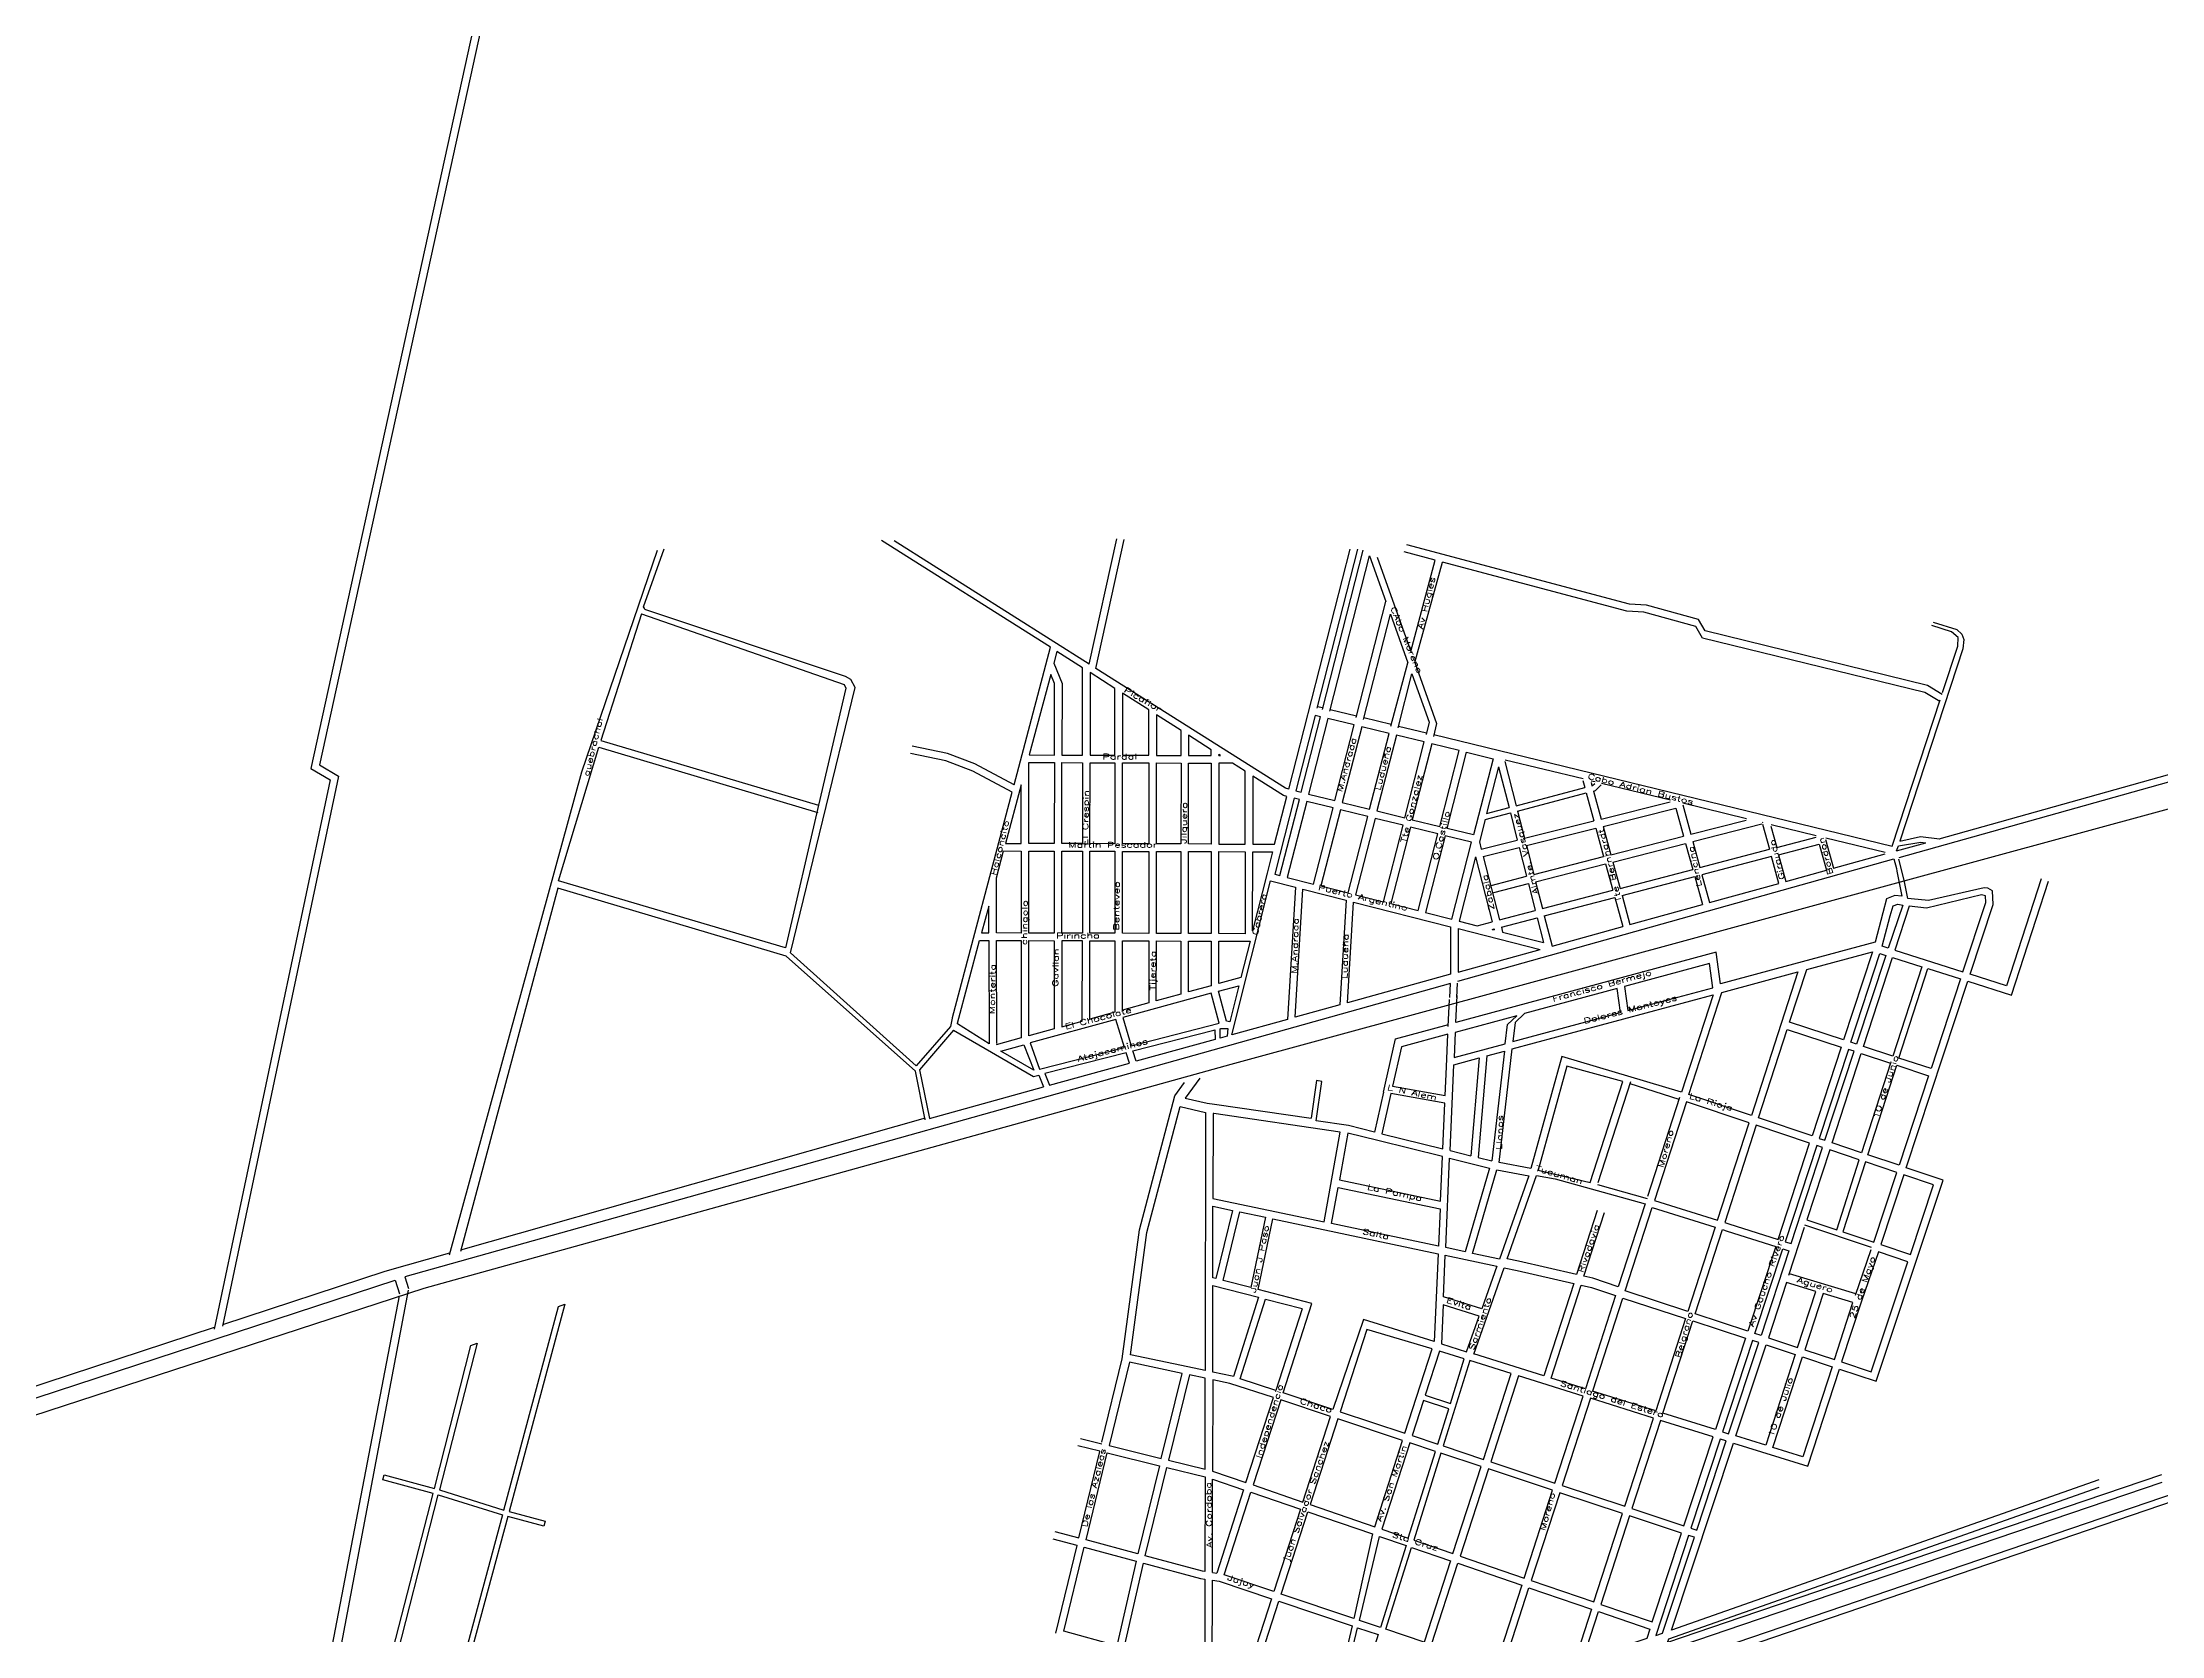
# Model space of a CAD drawing. Header units: millimetres. Extents: x 4375152 to 4409667, y 6523746 to 6549185.
# Drawn here: x 4396850 to 4400753, y 6528604 to 6531539 of the extents above; entities that cross this region are included whole.
import ezdxf

# ---------------------------------------------------------------- set-up
doc = ezdxf.new("R2010")
doc.units = ezdxf.units.MM
for name, color, linetype in [('FERROCARRIL', 252, 'VÍAS'), ('LINEA CALLE', 252, 'Continuous'), ('NOMBRE CALLE', 252, 'Continuous')]:
    doc.layers.add(name, color=color, linetype=linetype)
doc.styles.add('ROMANS', font='romans')
doc.linetypes.add('VÍAS', pattern='A,3.81,[130,ltypeshp.shx,S=6.35,R=0,X=0,Y=0],3.81', length=7.62)

msp = doc.modelspace()

# ---------------------------------------------------------------- linework, layer by layer
at = {"layer": 'FERROCARRIL', "ltscale": 0.3, "transparency": 33554687, "flags": 128}
msp.add_lwpolyline([(4387479, 6528897.9, 0.009146), (4387402.8, 6528828.8, 0.045709), (4387299.1, 6528721, -0.036446), (4387185.3, 6528607.2, 0.098613), (4387081.2, 6528475.9, 0.130012), (4387009.9, 6528231.3), (4387030.1, 6527611, -0.04513), (4386961.8, 6527349.3), (4386871.1, 6527078.7, 0.126941), (4386859.2, 6526954.6, 0.269401), (4387221.5, 6526613), (4387587.4, 6526516), (4387885.7, 6526416.7), (4388082, 6526358.1), (4388157, 6526347), (4388307.4, 6526335.1), (4388443.3, 6526330), (4388537.8, 6526335.2), (4388690.7, 6526369.1), (4389024.8, 6526489.8), (4389718.2, 6526770.3), (4389975.6, 6526871.1), (4390400.1, 6527038.5), (4390697.8, 6527150.7), (4390885.1, 6527214.4), (4391181.5, 6527305.1), (4391647.1, 6527446.2), (4392150.3, 6527596.1), (4392581.3, 6527727.4), (4392832.6, 6527802.7), (4393052.9, 6527869.5), (4393289, 6527938), (4393509.8, 6528005.7), (4393757.4, 6528076.3), (4395794.3, 6528670.4), (4397552.7, 6529244.2), (4399039.3, 6529656.5), (4399039.3, 6529656.5), (4399039.3, 6529656.5), (4399039.3, 6529656.5), (4401970.7, 6530455.5), (4401970.7, 6530455.5), (4401970.7, 6530455.5), (4401970.7, 6530455.5), (4401970.7, 6530455.5), (4401970.7, 6530455.5), (4401970.7, 6530455.5), (4401970.7, 6530455.5), (4401970.7, 6530455.5), (4401970.7, 6530455.5), (4401970.7, 6530455.5), (4401970.7, 6530455.5), (4401970.7, 6530455.5), (4401970.7, 6530455.5), (4401970.7, 6530455.5), (4401970.7, 6530455.5), (4401970.7, 6530455.5), (4401970.7, 6530455.5), (4405297.9, 6531420.1), (4405297.9, 6531420.1), (4405297.9, 6531420.1), (4408284.8, 6532272.7)], format="xyb", dxfattribs=at)
at = {"layer": 'LINEA CALLE', "transparency": 33554687}
for p, q in [((4400269.4, 6530037.4), (4405216.8, 6531425.9)), ((4400365.8, 6530452.8), (4400329.2, 6530464.7)), ((4400377.8, 6530442.7), (4400365.8, 6530452.8)), ((4400377.2, 6530426.3), (4400377.8, 6530442.7)), ((4400349.2, 6530341), (4400377.2, 6530426.3)), ((4400256.4, 6530058.3), (4400344.9, 6530327.9)), ((4399197.9, 6530315.6), (4399207.5, 6530313.2)), ((4399221.1, 6530309.9), (4399269.8, 6530298.1)), ((4399283.3, 6530294.8), (4399333.6, 6530282.6)), ((4399347.2, 6530279.3), (4399398.5, 6530266.8)), ((4399412.1, 6530263.5), (4400256.4, 6530058.3)), ((4399543.5, 6530217.2), (4399687, 6530182.4)), ((4399702.2, 6530178.7), (4399709.2, 6530177)), ((4399721.2, 6530174.1), (4399847.9, 6530143.3)), ((4399871.1, 6530137.6), (4399987.8, 6530109.2)), ((4400016.7, 6530102.2), (4400018.3, 6530101.8)), ((4400033.4, 6530098.2), (4400116.6, 6530077.9)), ((4400134.3, 6530073.7), (4400243.7, 6530047.1)), ((4399456.4, 6529809.2), (4400259.2, 6530034.5)), ((4400259.2, 6530034.5), (4400264.1, 6530016.9)), ((4400264.1, 6530016.9), (4400265.1, 6530011.9)), ((4400265.1, 6530011.9), (4400274, 6529965.9)), ((4400261.5, 6529967.1), (4400245.9, 6529960.9)), ((4400274, 6529965.9), (4400261.5, 6529967.1)), ((4400239.4, 6529935.2), (4400225, 6529881.3)), ((4400245.9, 6529960.9), (4400239.4, 6529935.2)), ((4399932, 6529863), (4399453, 6529733.1)), ((4399940.1, 6529804.4), (4399932, 6529863.1)), ((4400225, 6529881.3), (4399940.1, 6529804.4)), ((4399442.8, 6529805.4), (4397517.3, 6529265)), ((4399441.6, 6529779.1), (4399442.8, 6529805.4)), ((4399453, 6529733.1), (4399455.2, 6529782.8)), ((4399323.2, 6529621.8), (4399341.8, 6529702.9)), ((4399341.8, 6529702.9), (4399439.4, 6529729.4)), ((4398935, 6529598.5), (4398952.8, 6529622.7)), ((4398981.5, 6529630.8), (4398954.4, 6529594)), ((4399319.6, 6529604.9), (4399323.2, 6529621.8)), ((4399774.4, 6529624), (4399714.1, 6529438)), ((4398870, 6529351.5), (4398935, 6529598.5)), ((4398954.4, 6529594), (4398994.6, 6529584.9)), ((4398994.6, 6529584.9), (4399008.4, 6529582.9)), ((4399008.4, 6529582.9), (4399186.1, 6529556.9)), ((4399864.6, 6529594.9), (4399805.5, 6529412.5)), ((4397620.3, 6529314.7), (4398476, 6529557.6)), ((4399547.1, 6529298.1), (4399601.4, 6529451.7)), ((4399601.4, 6529451.7), (4399635.5, 6529445.3)), ((4399635.5, 6529445.3), (4399724.1, 6529420.9)), ((4399724.1, 6529420.9), (4399801.2, 6529399.4)), ((4399713.2, 6529387.2), (4399674.9, 6529269)), ((4399688.6, 6529265.9), (4399726.7, 6529383.5)), ((4399801.2, 6529399.4), (4399751.7, 6529246.6)), ((4398838.5, 6529113.6), (4398870, 6529351.5)), ((4400218.4, 6529318.6), (4400095.4, 6529359.8)), ((4397481.2, 6529275.2), (4397599.9, 6529308.9)), ((4397181.9, 6529177), (4397481.2, 6529275.2)), ((4397517.3, 6529265), (4397523.9, 6529243.3)), ((4399567.9, 6529293.7), (4399547.1, 6529298.1)), ((4399674.9, 6529269), (4399567.9, 6529293.7)), ((4399704.8, 6529262.1), (4399688.6, 6529265.9)), ((4400066.5, 6529271), (4400189.1, 6529234.2)), ((4396256.4, 6528851.3), (4397499.4, 6529258.8)), ((4397499.4, 6529258.8), (4397507.2, 6529233.3)), ((4399751.7, 6529246.6), (4399704.8, 6529262.1)), ((4396260.8, 6528874.9), (4397166.5, 6529172)), ((4398801.1, 6528960.6), (4398838.5, 6529113.6)), ((4399979.2, 6528623.6), (4400753.7, 6528886.8)), ((4399768.4, 6528509.3), (4400776, 6528852.7)), ((4399774.3, 6528524.9), (4400782, 6528868.2)), ((4399815.8, 6528568.1), (4399979.2, 6528623.6))]:
    msp.add_line(p, q, dxfattribs=at)
for points in [[(4400343.1, 6530071.4), (4404390, 6531206), (4404937.2, 6533697.9), (4405099.6, 6534642.8), (4405105.5, 6534687.4), (4405101, 6534904.6), (4405104.7, 6535008.1), (4405108.7, 6535093.6), (4405100.2, 6535268.5)], [(4397599.5, 6529305.6), (4397843, 6530195), (4397982.4, 6530603.2)], [(4397959.2, 6530494.9), (4397956.9, 6530498.9), (4397995, 6530605.9)], [(4398706.2, 6530424.5), (4398395.3, 6530621.2)], [(4398777.3, 6530393.5), (4398418.5, 6530620.5)], [(4398777.3, 6530393.5), (4398828.3, 6530623.9)], [(4398789.8, 6530385.6), (4398842.2, 6530622.6)], [(4399144.9, 6530163.2), (4399257.9, 6530605)], [(4399197.4, 6530312.2), (4399272.4, 6530605)], [(4399207.1, 6530309.9), (4399282.1, 6530603.1)], [(4399220.6, 6530306.6), (4399293.9, 6530592.7)], [(4399293.9, 6530592.7), (4399324, 6530508.6)], [(4399414.7, 6530584.9), (4399357.7, 6530600.1)], [(4400348.7, 6530337.6), (4400321.6, 6530353.9), (4399911.9, 6530454.5), (4399899.5, 6530475.6), (4399804.2, 6530502.1), (4399772.4, 6530503.8), (4399362.7, 6530613.2)], [(4399307.8, 6530590.5), (4399369.8, 6530416.9)], [(4399369.8, 6530416.9), (4399414.7, 6530584.9)], [(4399377.1, 6530396.6), (4399428.2, 6530581.3)], [(4400344.4, 6530324.5), (4400316.6, 6530340.8), (4399906.9, 6530441.4), (4399894.6, 6530462.5), (4399799.2, 6530489), (4399767.4, 6530490.8), (4399428.2, 6530581.3)], [(4397953.3, 6530486.2), (4398326.3, 6530356), (4398329.6, 6530349.2), (4398279.1, 6530133.8), (4398218.3, 6529870.7), (4397800.4, 6529994.1), (4397874.4, 6530240.3), (4398277.8, 6530120.3)], [(4397953.3, 6530486.2), (4397878.1, 6530252.5), (4398279.1, 6530133.8)], [(4398525.8, 6529744.3), (4398522, 6529726.1), (4398459.1, 6529653.3), (4398227.3, 6529861.8), (4398346.5, 6530350.4), (4398338.6, 6530365), (4398328.5, 6530370.6), (4397958.9, 6530494)], [(4399269.3, 6530294.8), (4399324, 6530508.6)], [(4399282.9, 6530291.5), (4399332.4, 6530485.1)], [(4399332.4, 6530485.1), (4399364.3, 6530396)], [(4400331.9, 6530470.9), (4400375.4, 6530457), (4400384.9, 6530448.8), (4400388.1, 6530438.7), (4400386.2, 6530421.7), (4400270.6, 6530067.5), (4400308.6, 6530075.6), (4400343.3, 6530071.4)], [(4398639.1, 6530171.2), (4398706.2, 6530424.5)], [(4399333.1, 6530279.3), (4399364.3, 6530396)], [(4399377.1, 6530396.6), (4399417.3, 6530284.1), (4399411.6, 6530260.2)], [(4398779.1, 6530225.7), (4398824.9, 6530225.6), (4398825, 6530348.6), (4398779.2, 6530377.7), (4398779.1, 6530225.7)], [(4399138.8, 6530164.7), (4398789.8, 6530385.6)], [(4399346.7, 6530276), (4399371.7, 6530375.2)], [(4399371.7, 6530375.2), (4399403.5, 6530286.3), (4399398.1, 6530263.5)], [(4398887.4, 6530225.4), (4398887.4, 6530308.9), (4398839, 6530339.7), (4398838.9, 6530225.5), (4398887.4, 6530225.4)], [(4398946.7, 6530225.2), (4398946.7, 6530271.2), (4398901.4, 6530300), (4398901.4, 6530225.3), (4398946.7, 6530225.2)], [(4399217.2, 6530293.1), (4399181.6, 6530154.1), (4399230.2, 6530142.1), (4399265.8, 6530281.3), (4399217.2, 6530293.1)], [(4398639.1, 6530171.2), (4398566.7, 6530209.7), (4398516.8, 6530228.8), (4398451.7, 6530242.2)], [(4398635.5, 6530157.7), (4398563.3, 6530196.1), (4398513.4, 6530215.2), (4398448.3, 6530228.6)], [(4398666.5, 6530212.1), (4398713.4, 6530212), (4398713.3, 6530062.9), (4398666.5, 6530063), (4398666.5, 6530212.1)], [(4399016.4, 6530225), (4399016.4, 6530226.8)], [(4399019.4, 6530225), (4399016.4, 6530226.8)], [(4399016.4, 6530225), (4399019.4, 6530225)], [(4399531.5, 6530204.1), (4399509.5, 6530118.3)], [(4399531.5, 6530204.1), (4399550.7, 6530129.1)], [(4399543.1, 6530213.9), (4399563.8, 6530132.6)], [(4398652.5, 6530171.2), (4398623.6, 6530063.2), (4398652.5, 6530063.1), (4398652.5, 6530171.2)], [(4399144.9, 6530163.2), (4399138.8, 6530164.7)], [(4399563.8, 6530132.6), (4399690.2, 6530165.9)], [(4399686.6, 6530179), (4399690.2, 6530165.9)], [(4399701.7, 6530175.3), (4399703.3, 6530169.3)], [(4399703.3, 6530169.3), (4399704.6, 6530169.7), (4399708.8, 6530173.6)], [(4399706, 6530159.5), (4399710.1, 6530160.6), (4399720.7, 6530170.8)], [(4398525.5, 6529742.3), (4398635.5, 6530157.7)], [(4399204.4, 6529984.9), (4399254.5, 6529972.1), (4399290.5, 6530112.7), (4399240.3, 6530125.1), (4399204.4, 6529984.9)], [(4399509.5, 6530118.3), (4399550.7, 6530129.1)], [(4399566.3, 6530122.8), (4399692.9, 6530156.1)], [(4399566.3, 6530122.8), (4399579.1, 6530072.6)], [(4399692.9, 6530156.1), (4399706.9, 6530104.7)], [(4399706, 6530159.5), (4399720.2, 6530108)], [(4399720.2, 6530108), (4399847.4, 6530139.9)], [(4399723.9, 6530094.5), (4399858.2, 6530128.2)], [(4399858.2, 6530128.2), (4399872.3, 6530076.5)], [(4399870.6, 6530134.3), (4399885.5, 6530079.9)], [(4399506.6, 6530107), (4399496.2, 6530066.3)], [(4399506.6, 6530107), (4399553.2, 6530119.3)], [(4399553.2, 6530119.3), (4399565.9, 6530069.3)], [(4399579.1, 6530072.6), (4399706.9, 6530104.7)], [(4399582.6, 6530059.1), (4399710.7, 6530091.2)], [(4399710.7, 6530091.2), (4399725, 6530038.9)], [(4399723.9, 6530094.5), (4399738.2, 6530042.3)], [(4399885.5, 6530079.9), (4399987.3, 6530105.9)], [(4399889.2, 6530066.5), (4400016.2, 6530098.9)], [(4400017.8, 6530098.5), (4400030.5, 6530052.3)], [(4400033, 6530094.8), (4400043.7, 6530055.7)], [(4398606.6, 6529999.6), (4398619.9, 6530049.2), (4398652.4, 6530049.1), (4398652.3, 6529898.1), (4398606.8, 6529898.3), (4398606.6, 6529999.6)], [(4398713.2, 6529898), (4398666.3, 6529898.1), (4398666.4, 6530049.1), (4398713.3, 6530048.9), (4398713.2, 6529898)], [(4398824.7, 6529897.6), (4398778.9, 6529897.8), (4398779, 6530048.7), (4398824.8, 6530048.6), (4398824.7, 6529897.6)], [(4399078.5, 6529902), (4399078.6, 6530047.8), (4399115.3, 6530047.7), (4399105.3, 6530008.6), (4399078.5, 6529902)], [(4399481.8, 6530065.2), (4399433.2, 6530077.2), (4399397, 6529935.9), (4399445.5, 6529923.5), (4399481.8, 6530065.2)], [(4399496.2, 6530066.3), (4399499.7, 6530052.7)], [(4399499.7, 6530052.7), (4399565.9, 6530069.3)], [(4399503.1, 6530039.1), (4399569.4, 6530055.8)], [(4399569.4, 6530055.8), (4399583, 6530002.6)], [(4399582.6, 6530059.1), (4399596.2, 6530006)], [(4399738.2, 6530042.3), (4399872.3, 6530076.5)], [(4399741.9, 6530028.8), (4399876, 6530063.1)], [(4399876, 6530063.1), (4399889.1, 6530015.3)], [(4399889.2, 6530066.5), (4399902.3, 6530018.8)], [(4399902.3, 6530018.8), (4400030.5, 6530052.3)], [(4400043.7, 6530055.7), (4400116.1, 6530074.6)], [(4400047.3, 6530042.4), (4400122.2, 6530062)], [(4400122.2, 6530062), (4400135.5, 6530013.9)], [(4400133.8, 6530070.3), (4400148.4, 6530017.5)], [(4400264.5, 6530049.6), (4400267.8, 6530058.4), (4400308.9, 6530065.7), (4400318.3, 6530064.5)], [(4400264.5, 6530049.6), (4400318.3, 6530064.5)], [(4399489, 6530038.4), (4399458.7, 6529920.2)], [(4399489, 6530038.4), (4399519.7, 6529918.8)], [(4399503.1, 6530039.1), (4399533.2, 6529922.3)], [(4399596.2, 6530006), (4399725, 6530038.9)], [(4399599.6, 6529992.4), (4399728.7, 6530025.4)], [(4399728.7, 6530025.4), (4399742, 6529976.9)], [(4399741.9, 6530028.8), (4399755.2, 6529980.3)], [(4399755.2, 6529980.3), (4399889.1, 6530015.3)], [(4400047.3, 6530042.4), (4400060.8, 6529993.2)], [(4400060.8, 6529993.2), (4400135.5, 6530013.9)], [(4400148.4, 6530017.5), (4400243.2, 6530043.7)], [(4400278.4, 6529995.6), (4400268.9, 6530034)], [(4398475.5, 6529554.3), (4398457.5, 6529643.8), (4398219.6, 6529855.4), (4397799.1, 6529980.9), (4397619.8, 6529311.4)], [(4399517.7, 6529985.9), (4399583, 6530002.6)], [(4399522.5, 6529972.7), (4399586.4, 6529989.1)], [(4399586.4, 6529989.1), (4399599.1, 6529939.5)], [(4399599.6, 6529992.4), (4399612.2, 6529943)], [(4399612.2, 6529943), (4399742, 6529976.9)], [(4399758.8, 6529967.1), (4399892.8, 6530002.1)], [(4399758.8, 6529967.1), (4399773.5, 6529913.7)], [(4399892.8, 6530002.1), (4399906.9, 6529950.6)], [(4400530.9, 6529997.7), (4400467.2, 6529801.1), (4400400, 6529822.4), (4400442.2, 6529950.5), (4400441.3, 6529976), (4400441.3, 6529976), (4400432.5, 6529980.9), (4400425.5, 6529981.5), (4400323.3, 6529957.8), (4400291.3, 6529960.9), (4400285, 6529961.5), (4400278.4, 6529995.6), (4400278.4, 6529995.6)], [(4400476.4, 6529783.7), (4400544.4, 6529993.9)], [(4398592.9, 6529898.3), (4398592.8, 6529947.7), (4398579.3, 6529898.4), (4398592.9, 6529898.3), (4398592.8, 6529947.7)], [(4399533.2, 6529922.3), (4399599.1, 6529939.5)], [(4399615.6, 6529929.7), (4399745.7, 6529963.6)], [(4399615.6, 6529929.7), (4399629.9, 6529873.9)], [(4399745.7, 6529963.6), (4399760.4, 6529910)], [(4399773.5, 6529913.7), (4399906.9, 6529950.6)], [(4400248.8, 6529870.3), (4400238.2, 6529873.6), (4400252.8, 6529929.8), (4400252.8, 6529929.8), (4400258.4, 6529948.3), (4400266.9, 6529951.3), (4400276.1, 6529949.6), (4400248.8, 6529870.3)], [(4399457.1, 6529906.2), (4399607.9, 6529867.8)], [(4399457.1, 6529906.2), (4399457.1, 6529826.1)], [(4399458.7, 6529920.2), (4399492.3, 6529911.6)], [(4399492.3, 6529911.6), (4399519.7, 6529918.8)], [(4399519.8, 6529904.6), (4399523.2, 6529905.5)], [(4399519.8, 6529904.6), (4399523.6, 6529903.7)], [(4399523.2, 6529905.5), (4399523.6, 6529903.7)], [(4399536.6, 6529909), (4399602.5, 6529926.2)], [(4399536.6, 6529909), (4399538.9, 6529899.8)], [(4399538.9, 6529899.8), (4399614.1, 6529880.7)], [(4399602.5, 6529926.2), (4399614.1, 6529880.7)], [(4399629.9, 6529873.9), (4399760.4, 6529910)], [(4398592.9, 6529884.4), (4398593.3, 6529693.8), (4398534.9, 6529731.1)], [(4398535.1, 6529732.1), (4398575.8, 6529884.4), (4398592.9, 6529884.4), (4398593.3, 6529693.8)], [(4398607.3, 6529694.7), (4398606.9, 6529884.3), (4398652.3, 6529884.2), (4398652.2, 6529705), (4398606.5, 6529692.4)], [(4398838.6, 6529756.1), (4398838.7, 6529883.6), (4398887.2, 6529883.5), (4398887.1, 6529769.5), (4398838.6, 6529756.1)], [(4399457.1, 6529826.1), (4399607.9, 6529867.8)], [(4399920, 6529841.9), (4399763.2, 6529799.5), (4399769.3, 6529755.1), (4399926.2, 6529797.4), (4399920, 6529842)], [(4399016.9, 6529732.1), (4399002.1, 6529787.1), (4398839.4, 6529742.4), (4398855.1, 6529690.6), (4399016.9, 6529732.1)], [(4399438.9, 6529726.1), (4399441.1, 6529775.8)], [(4399454.7, 6529779.4), (4399455.9, 6529805.8)], [(4399579.1, 6529749.6), (4399561.9, 6529733.1), (4399557.9, 6529698), (4399755.8, 6529751.5), (4399749.8, 6529795.8), (4399579.1, 6529749.6)], [(4400637.2, 6528891.2), (4399850.1, 6528614.2), (4399964.2, 6528958.5), (4400101.2, 6528916.3), (4400159.1, 6529094.9), (4400226.7, 6529072.7), (4400350.2, 6529442.9), (4400282.4, 6529465.8), (4400395.6, 6529809.2), (4400476.4, 6529783.7)], [(4398527.8, 6529719), (4398464.9, 6529646.1)], [(4398527.8, 6529719), (4398674.8, 6529633.9)], [(4398534.9, 6529731.1), (4398535.1, 6529732.1)], [(4399009.1, 6529719.5), (4399009.3, 6529702.1), (4398863.9, 6529661.8), (4398858.1, 6529680.8), (4399007.3, 6529719), (4399009.1, 6529719.5)], [(4399435.6, 6529651.9), (4399438.3, 6529711.5), (4399353, 6529688.4), (4399336.4, 6529616), (4399433.2, 6529598.9)], [(4399442.1, 6529497.3), (4399449.2, 6529655.6)], [(4399449.2, 6529655.6), (4399496, 6529668.2)], [(4399496, 6529668.2), (4399480.5, 6529487.9)], [(4399510, 6529672), (4399494, 6529484.5)], [(4399510, 6529672), (4399542.1, 6529680.7)], [(4399542.1, 6529680.7), (4399518.9, 6529478.4)], [(4400175.7, 6529683.6), (4400121.9, 6529519.9), (4400132.4, 6529516.4), (4400186.2, 6529680.2), (4400175.7, 6529683.6)], [(4400199.1, 6529676), (4400253.3, 6529658.3), (4400200.1, 6529493.5), (4400145.6, 6529511.9), (4400199.1, 6529676)], [(4398464.9, 6529646.1), (4398483.2, 6529556.4)], [(4398674.8, 6529633.9), (4398684.7, 6529636.5)], [(4398684.7, 6529636.5), (4398693.4, 6529614.6)], [(4399319.6, 6529604.9), (4399302.8, 6529531.6), (4399255.1, 6529543.4), (4399195.4, 6529552.1), (4399206.1, 6529624.9), (4399196.1, 6529626.4), (4399186.1, 6529556.9)], [(4399433.2, 6529598.9), (4399435.6, 6529651.9)], [(4399760.6, 6529624.9), (4399657.4, 6529653), (4399604.6, 6529461.3), (4399700.1, 6529438.4), (4399760.6, 6529624.9)], [(4399864.1, 6529591.6), (4399773.9, 6529620.6)], [(4398483.2, 6529556.4), (4398693.4, 6529614.6)], [(4399818.5, 6529405.4), (4399934.7, 6529369.2), (4399992.9, 6529548.7), (4399877.4, 6529587.3), (4399877.4, 6529587.3), (4399818.5, 6529405.4)], [(4400070.3, 6529326.1), (4400128, 6529503.2), (4400117.6, 6529506.7), (4400059.3, 6529329.6)], [(4399442.1, 6529497.3), (4399480.5, 6529487.9)], [(4399494, 6529484.5), (4399518.9, 6529478.4)], [(4400165.5, 6529347.6), (4400222.4, 6529328.5), (4400264.8, 6529457.1), (4400207.1, 6529476.5), (4400165.5, 6529347.6)], [(4399223.9, 6529363), (4399235.8, 6529429.6), (4399423.9, 6529389.8), (4399420.8, 6529321.4), (4399223.9, 6529363)], [(4399713.6, 6529434.6), (4399737.3, 6529428.1), (4399805, 6529409.2)], [(4399880.2, 6529201), (4399764.5, 6529238.9), (4399814.2, 6529392.3), (4399930.4, 6529356.1), (4399880.2, 6529201)], [(4400041.8, 6529320.6), (4399990.5, 6529164.8), (4399893.5, 6529196.6), (4399943.7, 6529351.8), (4399952.6, 6529349), (4400041.9, 6529320.6)], [(4400066, 6529267.6), (4400095, 6529356.5)], [(4400066, 6529312.9), (4400015.1, 6529156.7), (4400003.7, 6529160.4), (4400055, 6529316.4), (4400066, 6529312.9)], [(4400059.3, 6529329.6), (4400070.3, 6529326.1)], [(4400217.7, 6529090.1), (4400285.3, 6529292.7), (4400231.2, 6529310.8), (4400199.7, 6529220.3), (4400163.3, 6529108)], [(4400188.6, 6529230.9), (4400217.9, 6529315.3)], [(4399485.9, 6529122.7), (4399542, 6529281.5), (4399565.7, 6529276.5), (4399670.1, 6529252.4), (4399615.1, 6529082.6), (4399486, 6529122.9)], [(4399691.4, 6529058.8), (4399628.4, 6529078.4), (4399683.8, 6529249.3), (4399702.5, 6529244.9), (4399747, 6529230.2), (4399691.4, 6529058.8)], [(4399704.8, 6529054.6), (4399760.3, 6529225.8), (4399876, 6529188), (4399820.9, 6529017.9), (4399704.7, 6529054.3)], [(4399169.9, 6529206.1), (4399121.2, 6529055.6), (4399055.8, 6529077), (4399102.3, 6529223.9), (4399170, 6529206.6)], [(4399239.8, 6529016.3), (4399359, 6528976.8), (4399409.3, 6529132.2), (4399288.9, 6529168.1), (4399239.8, 6529016.3)], [(4399396.4, 6529046.8), (4399442.7, 6529031.4), (4399468.4, 6529113.7), (4399422.7, 6529128), (4399396.4, 6529046.8)], [(4400163.3, 6529108), (4400217.7, 6529090.1)], [(4399816.6, 6529004.7), (4399700.5, 6529041.3), (4399648.4, 6528880.5), (4399764, 6528842.4), (4399816.6, 6529004.7)], [(4398714.4, 6528795.8), (4398758.4, 6528784), (4398797.3, 6528943.3), (4398797.4, 6528943.7), (4398756.8, 6528953.7)], [(4398761.7, 6528966.8), (4398800.7, 6528957.2)], [(4399004.5, 6528720), (4399004.7, 6528892.4), (4399062, 6528872.7), (4399012.3, 6528718.9)], [(4399460.7, 6528750.6), (4399578.4, 6528710.1), (4399630.8, 6528871.6), (4399512.7, 6528910.9), (4399460.7, 6528750.6)], [(4400752.3, 6528900.4), (4399977.9, 6528637.2), (4399842.6, 6528591.2), (4399845, 6528598.3), (4400637.3, 6528877.2)], [(4398710.7, 6528782.3), (4398755, 6528770.4), (4398754.9, 6528769.8), (4398715.5, 6528608.5)], [(4399004.5, 6528720), (4399012.3, 6528718.9)], [(4399456.4, 6528737.3), (4399574.1, 6528696.8), (4399525.9, 6528547.9), (4399407.9, 6528587.5), (4399456.4, 6528737.3)], [(4399224.1, 6528463.1), (4399077, 6528513.6), (4399126.7, 6528667.3), (4399261.7, 6528621.9), (4399224.1, 6528463.1)]]:
    msp.add_lwpolyline(points, dxfattribs=at)
at = {"layer": 'LINEA CALLE', "transparency": 33554687, "flags": 128}
for points in [[(4398036.4, 6533358.6), (4397344.3, 6530201.1), (4397379.4, 6530180.4), (4397166, 6529168.7)], [(4398032.2, 6533273.8), (4397360.2, 6530208), (4397395.1, 6530187.3), (4397181.4, 6529173.7)], [(4397506.7, 6529229.9), (4397215.1, 6527710.9)], [(4397479.8, 6528517.4), (4397569.1, 6528866), (4397476.4, 6528891), (4397479, 6528900), (4397571.5, 6528875), (4397638.9, 6529138.1), (4397650.4, 6529142.9), (4397581.1, 6528872.4), (4397699.5, 6528835.2), (4397800.4, 6529209.9), (4397812, 6529214.7), (4397709.2, 6528832.6), (4397775.7, 6528814.6), (4397773.2, 6528805.6), (4397706.7, 6528823.6), (4397634.6, 6528555.7)]]:
    msp.add_lwpolyline(points, dxfattribs=at)
at = {"layer": 'LINEA CALLE', "transparency": 33554687}
for points in [[(4398727.5, 6530357.6), (4398727.4, 6530225.9), (4398765.1, 6530225.8), (4398765.2, 6530386.6), (4398718.1, 6530416.6), (4398712.3, 6530394.9)], [(4398706.8, 6530374.3), (4398667.2, 6530226.1), (4398713.4, 6530225.9), (4398713.5, 6530357.9)], [(4399194, 6530298.7), (4399158.4, 6530159.9), (4399168, 6530157.5), (4399203.6, 6530296.4)], [(4399002.4, 6530225), (4399002.4, 6530235.7), (4398960.7, 6530262.3), (4398960.7, 6530225.1)], [(4399279.4, 6530278), (4399243.7, 6530138.7), (4399293.9, 6530126.2), (4399329.7, 6530265.8)], [(4399343.2, 6530262.5), (4399307.5, 6530122.9), (4399358.9, 6530110.1), (4399394.7, 6530250)], [(4399408.3, 6530246.7), (4399372.5, 6530106.7), (4399423.1, 6530094.2), (4399459, 6530234.3)], [(4398765, 6530062.7), (4398727.3, 6530062.8), (4398727.4, 6530211.9), (4398765.1, 6530211.8)], [(4398824.8, 6530062.5), (4398779, 6530062.7), (4398779.1, 6530211.7), (4398824.9, 6530211.6)], [(4398887.3, 6530062.3), (4398838.8, 6530062.5), (4398838.9, 6530211.6), (4398887.4, 6530211.4)], [(4398946.6, 6530062.2), (4398901.3, 6530062.3), (4398901.4, 6530211.4), (4398946.7, 6530211.2)], [(4399002.3, 6530062), (4398960.6, 6530062.1), (4398960.6, 6530211.2), (4399002.4, 6530211.1)], [(4399016.4, 6530211), (4399016.3, 6530061.9), (4399064.6, 6530061.8), (4399064.7, 6530196.1), (4399041.4, 6530210.9)], [(4399521.3, 6530219.2), (4399485.3, 6530078.7), (4399436.7, 6530090.8), (4399472.6, 6530231)], [(4399118.9, 6530061.6), (4399141.4, 6530149.7), (4399135.3, 6530151.2), (4399078.7, 6530187.2), (4399078.6, 6530061.7)], [(4399128.8, 6530004.1), (4399164.6, 6530143.9), (4399155, 6530146.3), (4399119.2, 6530006.5)], [(4399190.8, 6529988.3), (4399226.7, 6530128.5), (4399178.1, 6530140.6), (4399142.3, 6530000.6), (4399190.8, 6529988.3)], [(4399319.4, 6529955.6), (4399355.5, 6530096.5), (4399304, 6530109.3), (4399268, 6529968.7)], [(4399383.5, 6529939.3), (4399419.6, 6530080.6), (4399369, 6530093.2), (4399332.9, 6529952.2)], [(4398764.9, 6529897.8), (4398727.2, 6529897.9), (4398727.3, 6530048.9), (4398765, 6530048.8)], [(4398887.2, 6529897.4), (4398838.7, 6529897.6), (4398838.8, 6530048.5), (4398887.3, 6530048.4)], [(4398946.5, 6529897.2), (4398901.2, 6529897.4), (4398901.3, 6530048.3), (4398946.5, 6530048.2)], [(4399002.2, 6529897.1), (4398960.5, 6529897.2), (4398960.5, 6530048.1), (4399002.3, 6530048)], [(4399064.5, 6529896.9), (4399016.2, 6529897), (4399016.3, 6530048), (4399064.6, 6530047.8)], [(4400034.2, 6530039), (4399905.9, 6530005.5), (4399920, 6529954.2), (4400047.7, 6529989.6)], [(4399040.1, 6529710.6), (4399111.4, 6529994.1), (4399157.6, 6529982.3), (4399142.9, 6529739.1)], [(4399239.1, 6529765.7), (4399156.9, 6529743), (4399171.1, 6529978.9), (4399250.8, 6529958.6)], [(4400386.6, 6529826.6), (4400428.8, 6529954.5), (4400428.2, 6529966.6), (4400420.7, 6529968.3), (4400319.8, 6529944.1), (4400287.7, 6529947.6), (4400261.2, 6529866.3)], [(4399253.1, 6529769.6), (4399264.3, 6529955.2), (4399443.2, 6529909.7), (4399443.2, 6529822.2)], [(4398713.1, 6529721.7), (4398666.2, 6529708.8), (4398666.3, 6529884.1), (4398713.2, 6529884)], [(4398764.8, 6529735.9), (4398764.9, 6529883.8), (4398727.2, 6529884), (4398727.1, 6529725.5)], [(4398824.6, 6529752.3), (4398778.8, 6529739.7), (4398778.9, 6529883.8), (4398824.7, 6529883.7)], [(4398946.4, 6529785.7), (4398901.1, 6529773.3), (4398901.2, 6529883.4), (4398946.4, 6529883.3)], [(4399002.2, 6529801.1), (4398960.4, 6529789.6), (4398960.4, 6529883.3), (4399002.2, 6529883.1)], [(4399016.2, 6529883.1), (4399073.7, 6529882.9), (4399056.9, 6529816.1), (4399016.2, 6529804.9)], [(4400067.5, 6529733.6), (4400099, 6529831), (4400220.4, 6529863.7), (4400166.9, 6529701.1)], [(4400190.6, 6529693.4), (4400180.1, 6529696.8), (4400233.9, 6529860.4), (4400244.4, 6529856.9)], [(4400203.4, 6529689.2), (4400256.9, 6529853.2), (4400310.7, 6529836.1), (4400257.5, 6529671.5)], [(4399997.2, 6529562), (4399881.7, 6529600.6), (4399942.7, 6529788.8), (4400082.9, 6529826.6)], [(4400268.9, 6529667.8), (4400322.1, 6529832.5), (4400382.3, 6529813.5), (4400327.9, 6529648.5)], [(4399053.1, 6529801.1), (4399036.3, 6529734.3), (4399030.4, 6529735.7), (4399015.6, 6529790.8)], [(4399868.4, 6529604.9), (4399647.7, 6529670.4), (4399591, 6529464.4), (4399532.5, 6529475.4), (4399556.4, 6529684.5), (4399926.6, 6529784.4)], [(4398842.8, 6529687.4), (4398826.7, 6529738.9), (4398669, 6529695.6), (4398686.1, 6529647.2)], [(4399451.8, 6529715.1), (4399449.7, 6529668.8), (4399543.7, 6529694.2), (4399547.7, 6529729.3), (4399564.8, 6529745.7)], [(4399031.8, 6529708.3), (4399018.7, 6529704.7), (4399018.6, 6529721.8), (4399019.8, 6529722.1), (4399032.6, 6529722.1)], [(4400063.2, 6529720.4), (4400162.6, 6529687.9), (4400108.8, 6529524.3), (4400010.4, 6529557.5)], [(4398657.3, 6529692.4), (4398675.6, 6529645.5), (4398614.6, 6529680.7)], [(4398704.4, 6529617.7), (4398851.8, 6529658.5), (4398845.8, 6529677.7), (4398695.7, 6529639.3)], [(4400264.7, 6529654.6), (4400323.5, 6529635.3), (4400269.1, 6529470.3), (4400211.4, 6529489.7)], [(4398991.9, 6529567.7), (4398991.2, 6529092.3), (4398959.4, 6529099.1), (4398853.6, 6529121.4), (4398883.4, 6529346.7), (4398944.9, 6529578.4)], [(4399432.6, 6529584.9), (4399333.3, 6529602.4), (4399316.4, 6529528.3), (4399428.8, 6529500.6)], [(4399005.7, 6529565.6), (4399005.5, 6529409.2), (4399210.2, 6529365.9), (4399239.8, 6529531.4), (4399006.9, 6529565.5)], [(4399948, 6529364.9), (4399955.3, 6529362.6), (4400046.1, 6529333.8), (4400104.4, 6529511.1), (4400006.1, 6529544.3)], [(4399428.2, 6529486.4), (4399309.3, 6529515.7), (4399254.1, 6529529.3), (4399253.7, 6529529.4), (4399238.3, 6529443.3), (4399424.5, 6529403.9)], [(4400141.3, 6529498.7), (4400099.3, 6529369.8), (4400154.2, 6529351.4), (4400195.8, 6529480.3)], [(4399441.4, 6529483.2), (4399515, 6529465), (4399469.9, 6529311), (4399434.1, 6529318.6)], [(4399533, 6529297.6), (4399483.5, 6529308.1), (4399528.4, 6529462), (4399587.3, 6529450.9)], [(4400278, 6529452.6), (4400235.6, 6529324.1), (4400289.8, 6529305.9), (4400332.6, 6529434.2)], [(4399005.3, 6529263.2), (4399005.4, 6529395), (4399041.6, 6529387.3), (4399010.8, 6529261.8)], [(4399075.2, 6529245.1), (4399024.3, 6529258.3), (4399055.2, 6529384.4), (4399102, 6529374.5)], [(4399420.2, 6529307.3), (4399412.9, 6529145.6), (4399283, 6529186.3), (4399226.5, 6529020.7), (4399134.5, 6529051.3), (4399187.7, 6529216), (4399088.7, 6529241.6), (4399115.7, 6529371.6)], [(4399430, 6529227.7), (4399433.4, 6529304.5), (4399528.3, 6529284.4), (4399500.4, 6529205.7)], [(4399089.5, 6529227.2), (4399043.2, 6529081.1), (4399040.7, 6529081.9), (4399005, 6529089.4), (4399005.2, 6529248.8)], [(4400061.6, 6529254.3), (4400028.4, 6529152.3), (4400082.1, 6529134.7), (4400115.8, 6529238.1)], [(4400150.1, 6529112.4), (4400184.2, 6529217.6), (4400129.2, 6529234.1), (4400095.4, 6529130.3)], [(4399429.4, 6529213.3), (4399426.1, 6529141.5), (4399472.6, 6529127), (4399495.8, 6529192.5)], [(4399889.2, 6529183.6), (4399986.2, 6529151.7), (4399930.9, 6528983.5), (4399834.2, 6529013.8)], [(4400010.8, 6529143.7), (4399999.4, 6529147.4), (4399944.1, 6528979.4), (4399955.2, 6528975.9)], [(4399429.5, 6528953.3), (4399503.7, 6528928.6), (4399554.9, 6529086.6), (4399478.7, 6529110.5)], [(4399968.6, 6528971.7), (4400024.1, 6529139.3), (4400077.9, 6529121.6), (4400023.5, 6528954.5)], [(4400091.9, 6528933.1), (4400036.8, 6528950.3), (4400091.2, 6529117.3), (4400145.8, 6529099.3), (4400091.9, 6528933.1)], [(4398910.2, 6528930.5), (4398948.8, 6529087), (4398851.6, 6529107.6), (4398814.1, 6528954)], [(4398991, 6528910.7), (4398991.2, 6529078.1), (4398962.5, 6529084.2), (4398923.8, 6528927.1)], [(4399066.3, 6528886), (4399116.9, 6529042.3), (4399036.8, 6529068.4), (4399005, 6529075.2), (4399004.7, 6528907.2)], [(4399517, 6528924.2), (4399635.1, 6528884.9), (4399687, 6529045.2), (4399568.2, 6529082.4)], [(4399171.2, 6528850), (4399222.2, 6529007.4), (4399130.2, 6529038), (4399079.5, 6528881.5)], [(4399372.3, 6528972.4), (4399419.4, 6528956.7), (4399439.7, 6529021.8), (4399393.3, 6529037.3)], [(4399184.4, 6528845.4), (4399303.3, 6528804.6), (4399354.7, 6528963.5), (4399235.5, 6529003)], [(4399777.2, 6528838), (4399872.6, 6528806.3), (4399926.5, 6528970.2), (4399829.9, 6529000.5)], [(4399365.2, 6528783.4), (4399415.2, 6528943.4), (4399368, 6528959.1), (4399316.5, 6528800.1)], [(4399950.8, 6528962.6), (4399939.7, 6528966.1), (4399885.8, 6528802), (4399896.4, 6528798.4)], [(4398867, 6528754.7), (4398771.7, 6528780.4), (4398810.8, 6528940.5), (4398906.9, 6528917)], [(4398990.7, 6528721.9), (4398986.2, 6528722.6), (4398880.5, 6528751.1), (4398920.5, 6528913.7), (4398990.9, 6528896.4)], [(4399447.5, 6528755.1), (4399499.4, 6528915.3), (4399425.4, 6528940), (4399375.3, 6528779.9)], [(4399117.8, 6528685), (4399026, 6528715.9), (4399075.2, 6528868.2), (4399166.9, 6528836.7)], [(4399706.8, 6528666), (4399759.7, 6528829.1), (4399644.1, 6528867.2), (4399591.7, 6528705.6)], [(4399264.9, 6528635.6), (4399131, 6528680.6), (4399180.1, 6528832.1), (4399299, 6528791.3)], [(4399772.9, 6528824.7), (4399720.1, 6528661.5), (4399814.3, 6528629.1), (4399868.2, 6528793)], [(4398828.2, 6528585.4), (4398730.7, 6528612.2), (4398768.4, 6528766.8), (4398863.8, 6528741.1)], [(4399312.2, 6528786.8), (4399361, 6528770), (4399313.8, 6528619.1), (4399275.5, 6528632)], [(4399394.6, 6528592), (4399324, 6528615.7), (4399371.2, 6528766.5), (4399443.2, 6528741.8)], [(4399892, 6528785.2), (4399881.4, 6528788.7), (4399820.8, 6528604.4), (4399833.5, 6528608.7)], [(4398841.7, 6528581.7), (4398877.3, 6528737.5), (4398982.6, 6528709.1), (4398990.7, 6528707.9), (4398990.4, 6528540.9)], [(4399004.2, 6528538.5), (4399004.5, 6528706), (4399016.7, 6528704.2), (4399113.5, 6528671.7), (4399063.7, 6528518.1)], [(4399589.5, 6528526.5), (4399539.1, 6528543.4), (4399587.4, 6528692.3), (4399702.5, 6528652.7), (4399670.4, 6528553.8)], [(4399686.9, 6528559.3), (4399715.7, 6528648.2), (4399810, 6528615.8), (4399804.4, 6528598.9)], [(4399234.1, 6528459.7), (4399271.8, 6528618.5), (4399309.7, 6528605.8), (4399261.1, 6528450.4)]]:
    msp.add_lwpolyline(points, close=True, dxfattribs=at)
for points in [[(4397523.4, 6529240), (4397304.8, 6528084.4), (4397280, 6527953.2), (4397243.8, 6527761.8, 0.775119), (4397245.5, 6527761), (4397250.5, 6527766.9, 0.126685), (4397250.7, 6527767.4), (4397285.9, 6527952.8), (4397310.6, 6528084.1), (4397395.5, 6528532.7), (4397435.4, 6528523.1)], [(4397697.1, 6528826.2), (4397624.7, 6528557.3), (4397617.2, 6528542, -0.193845), (4397557.7, 6528503.1), (4397493.8, 6528508.5, -0.464002), (4397489.4, 6528514.7), (4397578.8, 6528863.4), (4397697.1, 6528826.2)]]:
    msp.add_lwpolyline(points, format="xyb", dxfattribs=at)

# ---------------------------------------------------------------- texts
at = {"layer": 'NOMBRE CALLE', "transparency": 33554687, "style": 'ROMANS', "width": 1.5}
for s, rotation, p in [('Av Hugles', 76.2391, (4399391.6, 6530456.9)), ('CAbo Moreno', 292.2487, (4399332.2, 6530496.7)), ('Picaflor', 330.2093, (4398840.6, 6530342.8)), ('quebrachal', 76.3071, (4397855.7, 6530185.8)), ('M.Andrada', 74.8625, (4399243, 6530157.1)), ('Ludueña', 76.2391, (4399313.7, 6530159.9)), ('Pardal', 0.1086, (4398802.2, 6530217.9)), ('Tte Gonzalez', 76.2391, (4399360.6, 6530063.7)), ('Cabo Adrian Bustos', 346.0129, (4399694.9, 6530182.5)), ('El Crespin', 88.9865, (4398775, 6530059.7)), ('Jilguero', 88.9865, (4398956.4, 6530062)), ('Halconcito', 76.3071, (4398605.6, 6530003.2)), ('O.Castillo', 76.2391, (4399419.9, 6530031.6)), ('Almte. Vasquez', 104.4379, (4399605.2, 6529971)), ('Tte Bernhardt', 104.0856, (4399758, 6529956.7)), ('Martin Pescador', 0.1086, (4398739, 6530055.3)), ('Lencina', 101.6651, (4399905.6, 6529984.5)), ('Giraudo', 104.5102, (4400058.5, 6529997.8)), ('Bordon', 104.5102, (4400147.6, 6530006.8)), ('Benteveo', 88.9865, (4398832.1, 6529902.7)), ('Cabrera', 77.1774, (4399087.4, 6529893.2)), ('Puerto Argentino', 346.6697, (4399198.3, 6529977.9)), ('Zabala', 101.6651, (4399523.9, 6529941.2)), ('chingolo', 88.9865, (4398662.7, 6529875.5)), ('Pirincha', 0.1086, (4398716.6, 6529888.2)), ('M.Andrada', 88.4754, (4399160.2, 6529822.9)), ('Ludueña', 88.4754, (4399252.7, 6529813.1)), ('Gavilan', 88.9865, (4398720.1, 6529798.8)), ('Tijereta', 88.9865, (4398898.9, 6529792.1)), ('Monterita', 88.9865, (4398603.3, 6529748.3)), ('Francisco Bermejo', 15.1323, (4399631.9, 6529771.5)), ('Dolores Montoyes', 14.2951, (4399689.6, 6529730.9)), ('El Chocolate', 14.5265, (4398734.4, 6529720.6)), ('Atajacaminos', 14.5265, (4398757.1, 6529661)), ('10 de Junio', 71.7688, (4400230.1, 6529555)), ('L N Alem', 347.7595, (4399325.8, 6529609.5)), ('La Rioja', 343.6151, (4399881.6, 6529593.7)), ('Llanos', 87.662, (4399537.1, 6529498.9)), ('Moreno', 74.5184, (4399834.8, 6529464.8)), ('Tucuman', 343.6151, (4399598.4, 6529460.7)), ('La Pampa', 347.7595, (4399289.1, 6529425.9)), ('Juan J Paso', 78.6108, (4399083.9, 6529234.5)), ('Salta', 347.7595, (4399279.8, 6529344.1)), ('Rivadavia', 71.2022, (4399687.2, 6529271.6)), ('Av Gaucho Rivero', 71.2022, (4400001, 6529172.2)), ('25 de Mayo', 71.2022, (4400186.8, 6529186.7)), ('Evita', 342.1349, (4399434.5, 6529218)), ('Aguero', 343.6151, (4400080.4, 6529255)), ('Sarmiento', 71.2022, (4399485.8, 6529129)), ('Belgrano', 74.5184, (4399866.4, 6529114.7)), ('Santiago del Estero', 342.694, (4399643.9, 6529064.8)), ('10 de Julio', 71.2022, (4400037, 6528968.9)), ('Independencia', 73.1908, (4399093.8, 6528929.6)), ('Chaco', 342.694, (4399164.5, 6529032.2)), ('juan Salvador Sanchez', 71.2022, (4399144.7, 6528740.4)), ('De las Azaleas', 76.4418, (4398773.4, 6528802.9)), ('Av. San Martin', 71.2022, (4399315.2, 6528813.3)), ('Av. Cordoba', 90.9299, (4399003.9, 6528765.6)), ('Moreno', 74.5184, (4399616.8, 6528796.4)), ('Sta Cruz', 342.694, (4399334.6, 6528786)), ('Jujuy', 342.694, (4399031, 6528707))]:
    msp.add_text(s, height=10, rotation=rotation, dxfattribs=at).set_placement(p)

doc.saveas('drawing.dxf')
